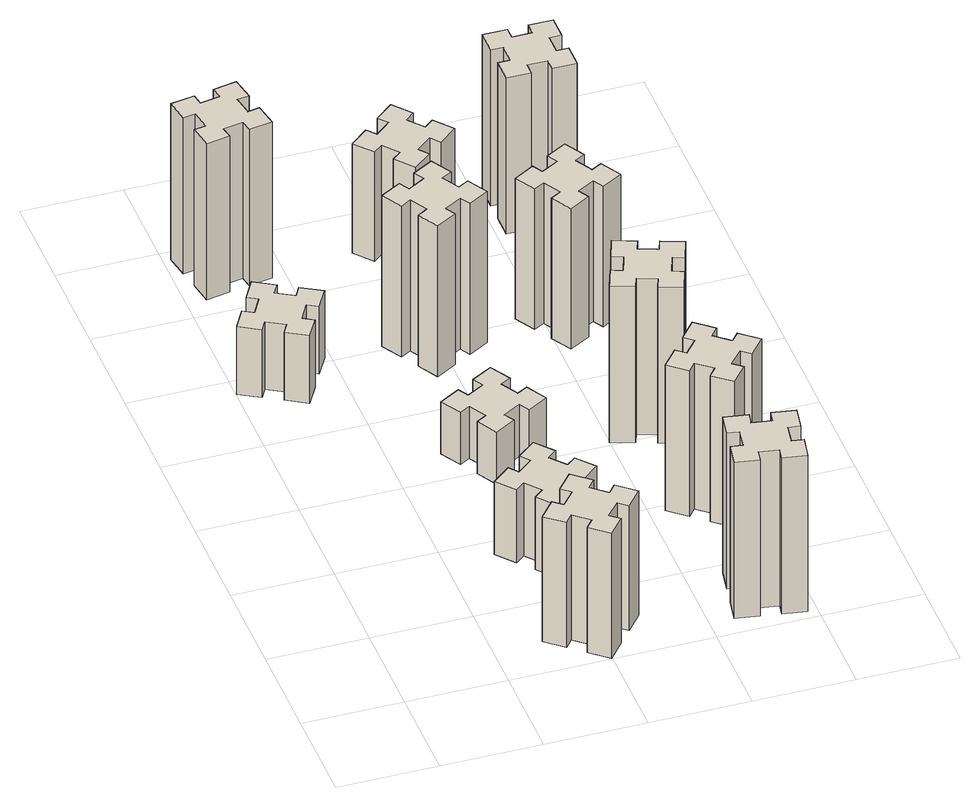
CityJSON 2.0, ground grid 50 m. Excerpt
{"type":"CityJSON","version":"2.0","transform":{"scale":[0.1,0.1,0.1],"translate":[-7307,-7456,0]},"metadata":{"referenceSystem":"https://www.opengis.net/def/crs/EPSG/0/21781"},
"CityObjects":{
"building1":{"type":"Building","attributes":{"class":"1000","function":"1000","usage":"1000","yearOfConstruction":2016,"roofType":"1000","measuredHeight":39,"storeysAboveGround":30,"storeysBelowGround":0},"geometry":[{"type":"Solid","lod":"1","boundaries":[[[[0,1,2,3,4,5,6,7,8,9,10,11,12,13,14,15,16,17,18,19]],[[17,16,20,21]],[[16,15,22,20]],[[15,14,23,22]],[[14,13,24,23]],[[13,12,25,24]],[[12,11,26,25]],[[11,10,27,26]],[[10,9,28,27]],[[9,8,29,28]],[[8,7,30,29]],[[7,6,31,30]],[[6,5,32,31]],[[5,4,33,32]],[[4,3,34,33]],[[3,2,35,34]],[[2,1,36,35]],[[1,0,37,36]],[[0,19,38,37]],[[19,18,39,38]],[[18,17,21,39]],[[24,25,26,27,28,29,30,31,32,33,34,35,36,37,38,39,21,20,22,23]]]]}]},
"building2":{"type":"Building","attributes":{"class":"1000","function":"1000","usage":"1000","yearOfConstruction":2016,"roofType":"1000","measuredHeight":72,"storeysAboveGround":30,"storeysBelowGround":0},"geometry":[{"type":"Solid","lod":"1","boundaries":[[[[40,41,42,43,44,45,46,47,48,49,50,51,52,53,54,55,56,57,58,59]],[[57,56,60,61]],[[56,55,62,60]],[[55,54,63,62]],[[54,53,64,63]],[[53,52,65,64]],[[52,51,66,65]],[[51,50,67,66]],[[50,49,68,67]],[[49,48,69,68]],[[48,47,70,69]],[[47,46,71,70]],[[46,45,72,71]],[[45,44,73,72]],[[44,43,74,73]],[[43,42,75,74]],[[42,41,76,75]],[[41,40,77,76]],[[40,59,78,77]],[[59,58,79,78]],[[58,57,61,79]],[[64,65,66,67,68,69,70,71,72,73,74,75,76,77,78,79,61,60,62,63]]]]}]},
"building3":{"type":"Building","attributes":{"class":"1000","function":"1000","usage":"1000","yearOfConstruction":2016,"roofType":"1000","measuredHeight":90,"storeysAboveGround":30,"storeysBelowGround":0},"geometry":[{"type":"Solid","lod":"1","boundaries":[[[[80,81,82,83,84,85,86,87,88,89,90,91,92,93,94,95,96,97,98,99]],[[97,96,100,101]],[[96,95,102,100]],[[95,94,103,102]],[[94,93,104,103]],[[93,92,105,104]],[[92,91,106,105]],[[91,90,107,106]],[[90,89,108,107]],[[89,88,109,108]],[[88,87,110,109]],[[87,86,111,110]],[[86,85,112,111]],[[85,84,113,112]],[[84,83,114,113]],[[83,82,115,114]],[[82,81,116,115]],[[81,80,117,116]],[[80,99,118,117]],[[99,98,119,118]],[[98,97,101,119]],[[104,105,106,107,108,109,110,111,112,113,114,115,116,117,118,119,101,100,102,103]]]]}]},
"building4":{"type":"Building","attributes":{"class":"1000","function":"1000","usage":"1000","yearOfConstruction":2016,"roofType":"1000","measuredHeight":42,"storeysAboveGround":30,"storeysBelowGround":0},"geometry":[{"type":"Solid","lod":"1","boundaries":[[[[120,121,122,123,124,125,126,127,128,129,130,131,132,133,134,135,136,137,138,139]],[[137,136,140,141]],[[136,135,142,140]],[[135,134,143,142]],[[134,133,144,143]],[[133,132,145,144]],[[132,131,146,145]],[[131,130,147,146]],[[130,129,148,147]],[[129,128,149,148]],[[128,127,150,149]],[[127,126,151,150]],[[126,125,152,151]],[[125,124,153,152]],[[124,123,154,153]],[[123,122,155,154]],[[122,121,156,155]],[[121,120,157,156]],[[120,139,158,157]],[[139,138,159,158]],[[138,137,141,159]],[[144,145,146,147,148,149,150,151,152,153,154,155,156,157,158,159,141,140,142,143]]]]}]},
"building5":{"type":"Building","attributes":{"class":"1000","function":"1000","usage":"1000","yearOfConstruction":2016,"roofType":"1000","measuredHeight":30,"storeysAboveGround":30,"storeysBelowGround":0},"geometry":[{"type":"Solid","lod":"1","boundaries":[[[[160,161,162,163,164,165,166,167,168,169,170,171,172,173,174,175,176,177,178,179]],[[177,176,180,181]],[[176,175,182,180]],[[175,174,183,182]],[[174,173,184,183]],[[173,172,185,184]],[[172,171,186,185]],[[171,170,187,186]],[[170,169,188,187]],[[169,168,189,188]],[[168,167,190,189]],[[167,166,191,190]],[[166,165,192,191]],[[165,164,193,192]],[[164,163,194,193]],[[163,162,195,194]],[[162,161,196,195]],[[161,160,197,196]],[[160,179,198,197]],[[179,178,199,198]],[[178,177,181,199]],[[184,185,186,187,188,189,190,191,192,193,194,195,196,197,198,199,181,180,182,183]]]]}]},
"building6":{"type":"Building","attributes":{"class":"1000","function":"1000","usage":"1000","yearOfConstruction":2016,"roofType":"1000","measuredHeight":87,"storeysAboveGround":30,"storeysBelowGround":0},"geometry":[{"type":"Solid","lod":"1","boundaries":[[[[200,201,202,203,204,205,206,207,208,209,210,211,212,213,214,215,216,217,218,219]],[[217,216,220,221]],[[216,215,222,220]],[[215,214,223,222]],[[214,213,224,223]],[[213,212,225,224]],[[212,211,226,225]],[[211,210,227,226]],[[210,209,228,227]],[[209,208,229,228]],[[208,207,230,229]],[[207,206,231,230]],[[206,205,232,231]],[[205,204,233,232]],[[204,203,234,233]],[[203,202,235,234]],[[202,201,236,235]],[[201,200,237,236]],[[200,219,238,237]],[[219,218,239,238]],[[218,217,221,239]],[[224,225,226,227,228,229,230,231,232,233,234,235,236,237,238,239,221,220,222,223]]]]}]},
"building7":{"type":"Building","attributes":{"class":"1000","function":"1000","usage":"1000","yearOfConstruction":2016,"roofType":"1000","measuredHeight":90,"storeysAboveGround":30,"storeysBelowGround":0},"geometry":[{"type":"Solid","lod":"1","boundaries":[[[[240,241,242,243,244,245,246,247,248,249,250,251,252,253,254,255,256,257,258,259]],[[257,256,260,261]],[[256,255,262,260]],[[255,254,263,262]],[[254,253,264,263]],[[253,252,265,264]],[[252,251,266,265]],[[251,250,267,266]],[[250,249,268,267]],[[249,248,269,268]],[[248,247,270,269]],[[247,246,271,270]],[[246,245,272,271]],[[245,244,273,272]],[[244,243,274,273]],[[243,242,275,274]],[[242,241,276,275]],[[241,240,277,276]],[[240,259,278,277]],[[259,258,279,278]],[[258,257,261,279]],[[264,265,266,267,268,269,270,271,272,273,274,275,276,277,278,279,261,260,262,263]]]]}]},
"building8":{"type":"Building","attributes":{"class":"1000","function":"1000","usage":"1000","yearOfConstruction":2016,"roofType":"1000","measuredHeight":63,"storeysAboveGround":30,"storeysBelowGround":0},"geometry":[{"type":"Solid","lod":"1","boundaries":[[[[280,281,282,283,284,285,286,287,288,289,290,291,292,293,294,295,296,297,298,299]],[[297,296,300,301]],[[296,295,302,300]],[[295,294,303,302]],[[294,293,304,303]],[[293,292,305,304]],[[292,291,306,305]],[[291,290,307,306]],[[290,289,308,307]],[[289,288,309,308]],[[288,287,310,309]],[[287,286,311,310]],[[286,285,312,311]],[[285,284,313,312]],[[284,283,314,313]],[[283,282,315,314]],[[282,281,316,315]],[[281,280,317,316]],[[280,299,318,317]],[[299,298,319,318]],[[298,297,301,319]],[[304,305,306,307,308,309,310,311,312,313,314,315,316,317,318,319,301,300,302,303]]]]}]},
"building9":{"type":"Building","attributes":{"class":"1000","function":"1000","usage":"1000","yearOfConstruction":2016,"roofType":"1000","measuredHeight":84,"storeysAboveGround":30,"storeysBelowGround":0},"geometry":[{"type":"Solid","lod":"1","boundaries":[[[[320,321,322,323,324,325,326,327,328,329,330,331,332,333,334,335,336,337,338,339]],[[337,336,340,341]],[[336,335,342,340]],[[335,334,343,342]],[[334,333,344,343]],[[333,332,345,344]],[[332,331,346,345]],[[331,330,347,346]],[[330,329,348,347]],[[329,328,349,348]],[[328,327,350,349]],[[327,326,351,350]],[[326,325,352,351]],[[325,324,353,352]],[[324,323,354,353]],[[323,322,355,354]],[[322,321,356,355]],[[321,320,357,356]],[[320,339,358,357]],[[339,338,359,358]],[[338,337,341,359]],[[344,345,346,347,348,349,350,351,352,353,354,355,356,357,358,359,341,340,342,343]]]]}]},
"building10":{"type":"Building","attributes":{"class":"1000","function":"1000","usage":"1000","yearOfConstruction":2016,"roofType":"1000","measuredHeight":90,"storeysAboveGround":30,"storeysBelowGround":0},"geometry":[{"type":"Solid","lod":"1","boundaries":[[[[360,361,362,363,364,365,366,367,368,369,370,371,372,373,374,375,376,377,378,379]],[[377,376,380,381]],[[376,375,382,380]],[[375,374,383,382]],[[374,373,384,383]],[[373,372,385,384]],[[372,371,386,385]],[[371,370,387,386]],[[370,369,388,387]],[[369,368,389,388]],[[368,367,390,389]],[[367,366,391,390]],[[366,365,392,391]],[[365,364,393,392]],[[364,363,394,393]],[[363,362,395,394]],[[362,361,396,395]],[[361,360,397,396]],[[360,379,398,397]],[[379,378,399,398]],[[378,377,381,399]],[[384,385,386,387,388,389,390,391,392,393,394,395,396,397,398,399,381,380,382,383]]]]}]},
"building11":{"type":"Building","attributes":{"class":"1000","function":"1000","usage":"1000","yearOfConstruction":2016,"roofType":"1000","measuredHeight":81,"storeysAboveGround":30,"storeysBelowGround":0},"geometry":[{"type":"Solid","lod":"1","boundaries":[[[[400,401,402,403,404,405,406,407,408,409,410,411,412,413,414,415,416,417,418,419]],[[417,416,420,421]],[[416,415,422,420]],[[415,414,423,422]],[[414,413,424,423]],[[413,412,425,424]],[[412,411,426,425]],[[411,410,427,426]],[[410,409,428,427]],[[409,408,429,428]],[[408,407,430,429]],[[407,406,431,430]],[[406,405,432,431]],[[405,404,433,432]],[[404,403,434,433]],[[403,402,435,434]],[[402,401,436,435]],[[401,400,437,436]],[[400,419,438,437]],[[419,418,439,438]],[[418,417,421,439]],[[424,425,426,427,428,429,430,431,432,433,434,435,436,437,438,439,421,420,422,423]]]]}]},
"building12":{"type":"Building","attributes":{"class":"1000","function":"1000","usage":"1000","yearOfConstruction":2016,"roofType":"1000","measuredHeight":90,"storeysAboveGround":30,"storeysBelowGround":0},"geometry":[{"type":"Solid","lod":"1","boundaries":[[[[440,441,442,443,444,445,446,447,448,449,450,451,452,453,454,455,456,457,458,459]],[[457,456,460,461]],[[456,455,462,460]],[[455,454,463,462]],[[454,453,464,463]],[[453,452,465,464]],[[452,451,466,465]],[[451,450,467,466]],[[450,449,468,467]],[[449,448,469,468]],[[448,447,470,469]],[[447,446,471,470]],[[446,445,472,471]],[[445,444,473,472]],[[444,443,474,473]],[[443,442,475,474]],[[442,441,476,475]],[[441,440,477,476]],[[440,459,478,477]],[[459,458,479,478]],[[458,457,461,479]],[[464,465,466,467,468,469,470,471,472,473,474,475,476,477,478,479,461,460,462,463]]]]}]}
},
"vertices":[
[306,2367,0],[356,2454,0],[408,2424,0],[468,2528,0],[364,2588,0],[334,2536,0],[247,2586,0],[277,2638,0],[173,2698,0],[113,2594,0],[165,2564,0],[115,2477,0],[63,2507,0],[3,2403,0],[107,2343,0],[137,2395,0],[224,2345,0],[194,2293,0],[298,2233,0],[358,2337,0],[224,2345,390],[194,2293,390],[137,2395,390],[107,2343,390],[3,2403,390],[63,2507,390],[115,2477,390],[165,2564,390],[113,2594,390],[173,2698,390],[277,2638,390],[247,2586,390],[334,2536,390],[364,2588,390],[468,2528,390],[408,2424,390],[356,2454,390],[306,2367,390],[358,2337,390],[298,2233,390],
[866,193,0],[943,129,0],[904,83,0],[996,6,0],[1073,98,0],[1027,136,0],[1092,213,0],[1138,174,0],[1215,266,0],[1123,343,0],[1084,297,0],[1008,362,0],[1046,408,0],[954,485,0],[877,393,0],[923,354,0],[859,278,0],[813,316,0],[736,224,0],[828,147,0],[859,278,720],[813,316,720],[923,354,720],[877,393,720],[954,485,720],[1046,408,720],[1008,362,720],[1084,297,720],[1123,343,720],[1215,266,720],[1138,174,720],[1092,213,720],[1027,136,720],[1073,98,720],[996,6,720],[904,83,720],[943,129,720],[866,193,720],[828,147,720],[736,224,720],
[352,3275,0],[335,3374,0],[394,3384,0],[373,3502,0],[255,3481,0],[265,3422,0],[167,3405,0],[157,3464,0],[38,3443,0],[59,3325,0],[118,3335,0],[136,3237,0],[77,3227,0],[97,3108,0],[216,3129,0],[205,3188,0],[304,3206,0],[314,3147,0],[432,3167,0],[411,3286,0],[304,3206,900],[314,3147,900],[205,3188,900],[216,3129,900],[97,3108,900],[77,3227,900],[136,3237,900],[118,3335,900],[59,3325,900],[38,3443,900],[157,3464,900],[167,3405,900],[265,3422,900],[255,3481,900],[373,3502,900],[394,3384,900],[335,3374,900],[352,3275,900],[411,3286,900],[432,3167,900],
[943,1002,0],[866,937,0],[828,983,0],[736,906,0],[813,814,0],[859,853,0],[923,776,0],[877,738,0],[954,646,0],[1046,723,0],[1008,769,0],[1084,833,0],[1123,787,0],[1215,864,0],[1138,956,0],[1092,918,0],[1027,994,0],[1073,1033,0],[996,1125,0],[904,1048,0],[1027,994,420],[1073,1033,420],[1092,918,420],[1138,956,420],[1215,864,420],[1123,787,420],[1084,833,420],[1008,769,420],[1046,723,420],[954,646,420],[877,738,420],[923,776,420],[859,853,420],[813,814,420],[736,906,420],[828,983,420],[866,937,420],[943,1002,420],[904,1048,420],[996,1125,420],
[855,1614,0],[905,1527,0],[853,1497,0],[913,1393,0],[1017,1453,0],[987,1505,0],[1074,1555,0],[1104,1503,0],[1208,1563,0],[1148,1667,0],[1096,1637,0],[1046,1724,0],[1098,1754,0],[1038,1858,0],[934,1798,0],[964,1746,0],[877,1696,0],[847,1748,0],[743,1688,0],[803,1584,0],[877,1696,300],[847,1748,300],[964,1746,300],[934,1798,300],[1038,1858,300],[1098,1754,300],[1046,1724,300],[1096,1637,300],[1148,1667,300],[1208,1563,300],[1104,1503,300],[1074,1555,300],[987,1505,300],[1017,1453,300],[913,1393,300],[853,1497,300],[905,1527,300],[855,1614,300],[803,1584,300],[743,1688,300],
[987,2345,0],[1074,2395,0],[1104,2343,0],[1208,2403,0],[1148,2507,0],[1096,2477,0],[1046,2564,0],[1098,2594,0],[1038,2698,0],[934,2638,0],[964,2586,0],[877,2536,0],[847,2588,0],[743,2528,0],[803,2424,0],[855,2454,0],[905,2367,0],[853,2337,0],[913,2233,0],[1017,2293,0],[905,2367,870],[853,2337,870],[855,2454,870],[803,2424,870],[743,2528,870],[847,2588,870],[877,2536,870],[964,2586,870],[934,2638,870],[1038,2698,870],[1098,2594,870],[1046,2564,870],[1096,2477,870],[1148,2507,870],[1208,2403,870],[1104,2343,870],[1074,2395,870],[987,2345,870],[1017,2293,870],[913,2233,870],
[1884,345,0],[1785,362,0],[1796,421,0],[1677,442,0],[1657,324,0],[1716,314,0],[1698,215,0],[1639,226,0],[1618,107,0],[1737,87,0],[1747,146,0],[1845,128,0],[1835,69,0],[1953,48,0],[1974,167,0],[1915,177,0],[1932,275,0],[1991,265,0],[2012,383,0],[1894,404,0],[1932,275,900],[1991,265,900],[1915,177,900],[1974,167,900],[1953,48,900],[1835,69,900],[1845,128,900],[1747,146,900],[1737,87,900],[1618,107,900],[1639,226,900],[1698,215,900],[1716,314,900],[1657,324,900],[1677,442,900],[1796,421,900],[1785,362,900],[1884,345,900],[1894,404,900],[2012,383,900],
[1192,3238,0],[1127,3314,0],[1173,3353,0],[1096,3445,0],[1004,3368,0],[1043,3322,0],[966,3257,0],[928,3303,0],[836,3226,0],[913,3134,0],[959,3173,0],[1023,3096,0],[977,3058,0],[1054,2966,0],[1146,3043,0],[1108,3089,0],[1184,3153,0],[1223,3107,0],[1315,3184,0],[1238,3276,0],[1184,3153,630],[1223,3107,630],[1108,3089,630],[1146,3043,630],[1054,2966,630],[977,3058,630],[1023,3096,630],[959,3173,630],[913,3134,630],[836,3226,630],[928,3303,630],[966,3257,630],[1043,3322,630],[1004,3368,630],[1096,3445,630],[1173,3353,630],[1127,3314,630],[1192,3238,630],[1238,3276,630],[1315,3184,630],
[1867,876,0],[1932,953,0],[1978,914,0],[2055,1006,0],[1963,1083,0],[1924,1037,0],[1848,1102,0],[1886,1148,0],[1794,1225,0],[1717,1133,0],[1763,1094,0],[1699,1018,0],[1653,1056,0],[1576,964,0],[1668,887,0],[1706,933,0],[1783,869,0],[1744,823,0],[1836,746,0],[1913,838,0],[1783,869,840],[1744,823,840],[1706,933,840],[1668,887,840],[1576,964,840],[1653,1056,840],[1699,1018,840],[1763,1094,840],[1717,1133,840],[1794,1225,840],[1886,1148,840],[1848,1102,840],[1924,1037,840],[1963,1083,840],[2055,1006,840],[1978,914,840],[1932,953,840],[1867,876,840],[1913,838,840],[1836,746,840],
[1800,1712,0],[1706,1746,0],[1727,1802,0],[1614,1843,0],[1573,1730,0],[1629,1710,0],[1595,1616,0],[1539,1637,0],[1497,1524,0],[1610,1483,0],[1631,1539,0],[1725,1505,0],[1704,1449,0],[1817,1407,0],[1858,1520,0],[1802,1541,0],[1836,1635,0],[1892,1614,0],[1933,1727,0],[1820,1768,0],[1836,1635,900],[1892,1614,900],[1802,1541,900],[1858,1520,900],[1817,1407,900],[1704,1449,900],[1725,1505,900],[1631,1539,900],[1610,1483,900],[1497,1524,900],[1539,1637,900],[1595,1616,900],[1629,1710,900],[1573,1730,900],[1614,1843,900],[1727,1802,900],[1706,1746,900],[1800,1712,900],[1820,1768,900],[1933,1727,900],
[1627,2345,0],[1714,2395,0],[1744,2343,0],[1848,2403,0],[1788,2507,0],[1736,2477,0],[1686,2564,0],[1738,2594,0],[1678,2698,0],[1574,2638,0],[1604,2586,0],[1517,2536,0],[1487,2588,0],[1383,2528,0],[1443,2424,0],[1495,2454,0],[1545,2367,0],[1493,2337,0],[1553,2233,0],[1657,2293,0],[1545,2367,810],[1493,2337,810],[1495,2454,810],[1443,2424,810],[1383,2528,810],[1487,2588,810],[1517,2536,810],[1604,2586,810],[1574,2638,810],[1678,2698,810],[1738,2594,810],[1686,2564,810],[1736,2477,810],[1788,2507,810],[1848,2403,810],[1744,2343,810],[1714,2395,810],[1627,2345,810],[1657,2293,810],[1553,2233,810],
[1665,3195,0],[1765,3195,0],[1765,3135,0],[1885,3135,0],[1885,3255,0],[1825,3255,0],[1825,3355,0],[1885,3355,0],[1885,3475,0],[1765,3475,0],[1765,3415,0],[1665,3415,0],[1665,3475,0],[1545,3475,0],[1545,3355,0],[1605,3355,0],[1605,3255,0],[1545,3255,0],[1545,3135,0],[1665,3135,0],[1605,3255,900],[1545,3255,900],[1605,3355,900],[1545,3355,900],[1545,3475,900],[1665,3475,900],[1665,3415,900],[1765,3415,900],[1765,3475,900],[1885,3475,900],[1885,3355,900],[1825,3355,900],[1825,3255,900],[1885,3255,900],[1885,3135,900],[1765,3135,900],[1765,3195,900],[1665,3195,900],[1665,3135,900],[1545,3135,900]
]}
